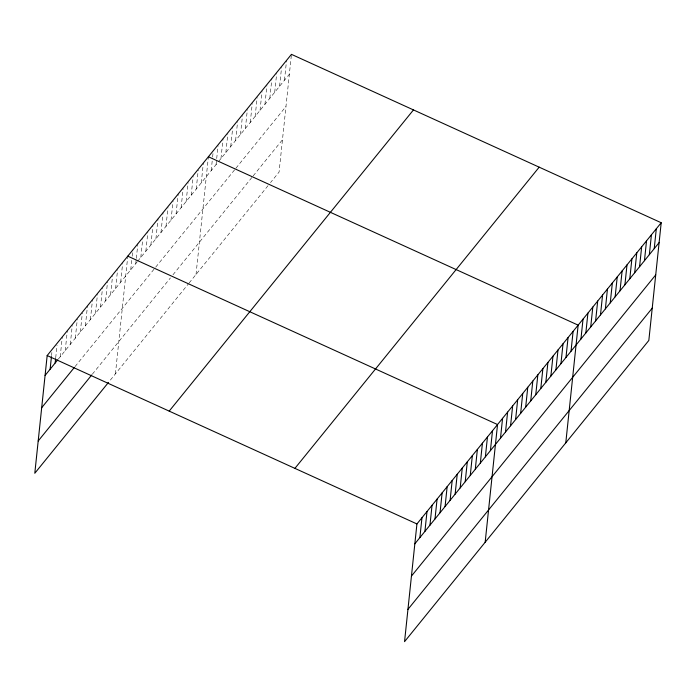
<?xml version="1.0" encoding="UTF-8"?>
<svg xmlns="http://www.w3.org/2000/svg" width="696" height="696" viewBox="0 0 696 696"><rect width="100%" height="100%" fill="white"/><g stroke="black" fill="none" stroke-linecap="round" stroke-linejoin="round"><path stroke-width="0.52" stroke-dasharray="3.48 2.61" d="M51.547 355.621L51.878 352.481M55.706 357.779L57.028 345.216M60.195 356.796L62.283 336.916M65.233 350.584L67.329 330.704M70.27 344.372L72.254 325.537M75.307 338.16L77.291 319.325M80.353 331.949L82.328 313.113M85.391 325.737L87.478 305.849M90.428 319.525L92.516 299.637M95.465 313.313L97.44 294.478M100.502 307.101L102.486 288.257M105.54 300.889L107.523 282.045M110.577 294.678L112.561 275.834M115.614 288.466L117.598 269.622M120.652 282.254L122.635 263.41M115.414 373.865L127.672 257.198M130.735 269.822L131.718 260.408M132.162 256.224L132.823 249.942M135.772 263.61L136.207 259.425M136.32 258.381L137.86 243.73M140.809 257.398L142.784 238.563M145.847 251.186L147.822 232.351M150.884 244.975L152.868 226.139M155.921 238.763L158.009 218.875M160.959 232.551L163.047 212.663M165.996 226.339L167.98 207.504M171.033 220.127L173.017 201.292M176.071 213.916L178.167 194.027M181.117 207.704L183.091 188.86M186.154 201.492L188.129 182.648M191.191 195.28L193.166 176.436M196.228 189.068L198.203 170.224M201.266 182.857L203.354 162.968M196.02 274.468L208.391 156.757M211.192 170.616L212.506 158.053M212.619 157.009L213.167 151.78M216.073 164.595L218.057 145.751M220.963 158.566L223.051 138.687M225.843 152.546L227.827 133.702M230.733 146.517L232.821 126.637M235.613 140.496L237.597 121.661M240.503 134.467L242.478 115.632M245.383 128.447L247.367 109.611M250.273 122.426L252.256 103.582M255.162 116.397L257.137 97.562M260.043 110.377L262.027 91.533M264.932 104.348L266.907 85.512M269.813 98.327L271.901 78.439M274.702 92.298L276.677 73.463M279.583 86.278L281.567 67.442M284.473 80.257L286.561 60.369M291.337 55.393L279.07 172.06L270.526 182.604M58.307 359.127L137.025 262.061M137.66 261.287L217.909 162.333M218.518 161.576L289.353 74.228M75.064 366.566L155.051 267.943M155.678 267.168L235.274 169.015M235.883 168.258L285.96 106.514M92.351 374.196L170.442 277.904M172.965 274.798L252.544 176.671M253.153 175.923L282.463 139.774M110.368 380.086L188.459 283.785M189.094 283.011L268.082 185.614"/><path stroke-width="1.04" d="M661.2 222.737L416.93 523.94L404.55 641.651L648.829 340.448L661.2 222.737L291.45 54.349L47.171 355.552L34.8 473.263L108.48 382.409M50.121 369.219L51.443 356.665M55.158 363.007L55.602 358.823M419.871 537.608L421.967 517.728M424.908 531.396L427.005 511.517M429.954 525.184L432.042 505.305M434.991 518.972L437.079 499.093M440.029 512.761L442.117 492.881M445.066 506.549L447.154 486.661M450.103 500.337L452.191 480.449M455.14 494.125L457.228 474.237M460.178 487.913L462.266 468.025M465.215 481.702L467.312 461.813M470.252 475.49L472.349 455.602M475.29 469.278L477.386 449.39M480.336 463.066L482.424 443.178M485.373 456.854L487.461 436.966M490.41 450.643L492.498 430.754M485.164 542.254L497.536 424.543L127.786 256.154M500.485 438.21L502.573 418.331M505.522 431.999L507.61 412.119M510.56 425.787L512.648 405.907M515.597 419.575L517.685 399.695M520.634 413.363L522.731 393.475M525.671 407.151L527.768 387.263M530.717 400.94L532.805 381.051M535.755 394.728L537.843 374.84M540.792 388.516L542.88 368.628M545.829 382.304L547.917 362.416M550.867 376.092L552.955 356.204M555.904 369.88L557.992 349.992M560.941 363.669L563.029 343.78M565.978 357.457L568.067 337.569M571.016 351.245L573.112 331.357M565.778 442.856L578.15 325.145L208.391 156.757M580.942 339.004L583.03 319.116M585.832 332.984L587.92 313.096M590.713 326.955L592.801 307.066M595.602 320.934L597.69 301.046M600.483 314.905L602.571 295.026M605.372 308.885L607.46 288.997M610.253 302.856L612.35 282.976M615.142 296.835L617.23 276.947M620.023 290.815L622.12 270.927M624.912 284.786L627 264.906M629.793 278.765L631.89 258.877M634.682 272.736L636.77 252.857M639.572 266.716L641.66 246.828M644.452 260.687L646.54 240.807M649.342 254.666L651.43 234.778M654.223 248.646L656.311 228.758M45.083 375.44L57.681 359.902M41.69 407.717L74.437 367.34M38.193 440.986L91.724 374.979M169.189 411.118L413.467 109.916M294.904 468.373L539.183 167.162M414.833 543.828L659.112 242.617M411.44 576.105L655.719 274.903M407.943 609.374L652.222 308.163M47.171 355.552L416.93 523.94"/></g></svg>
